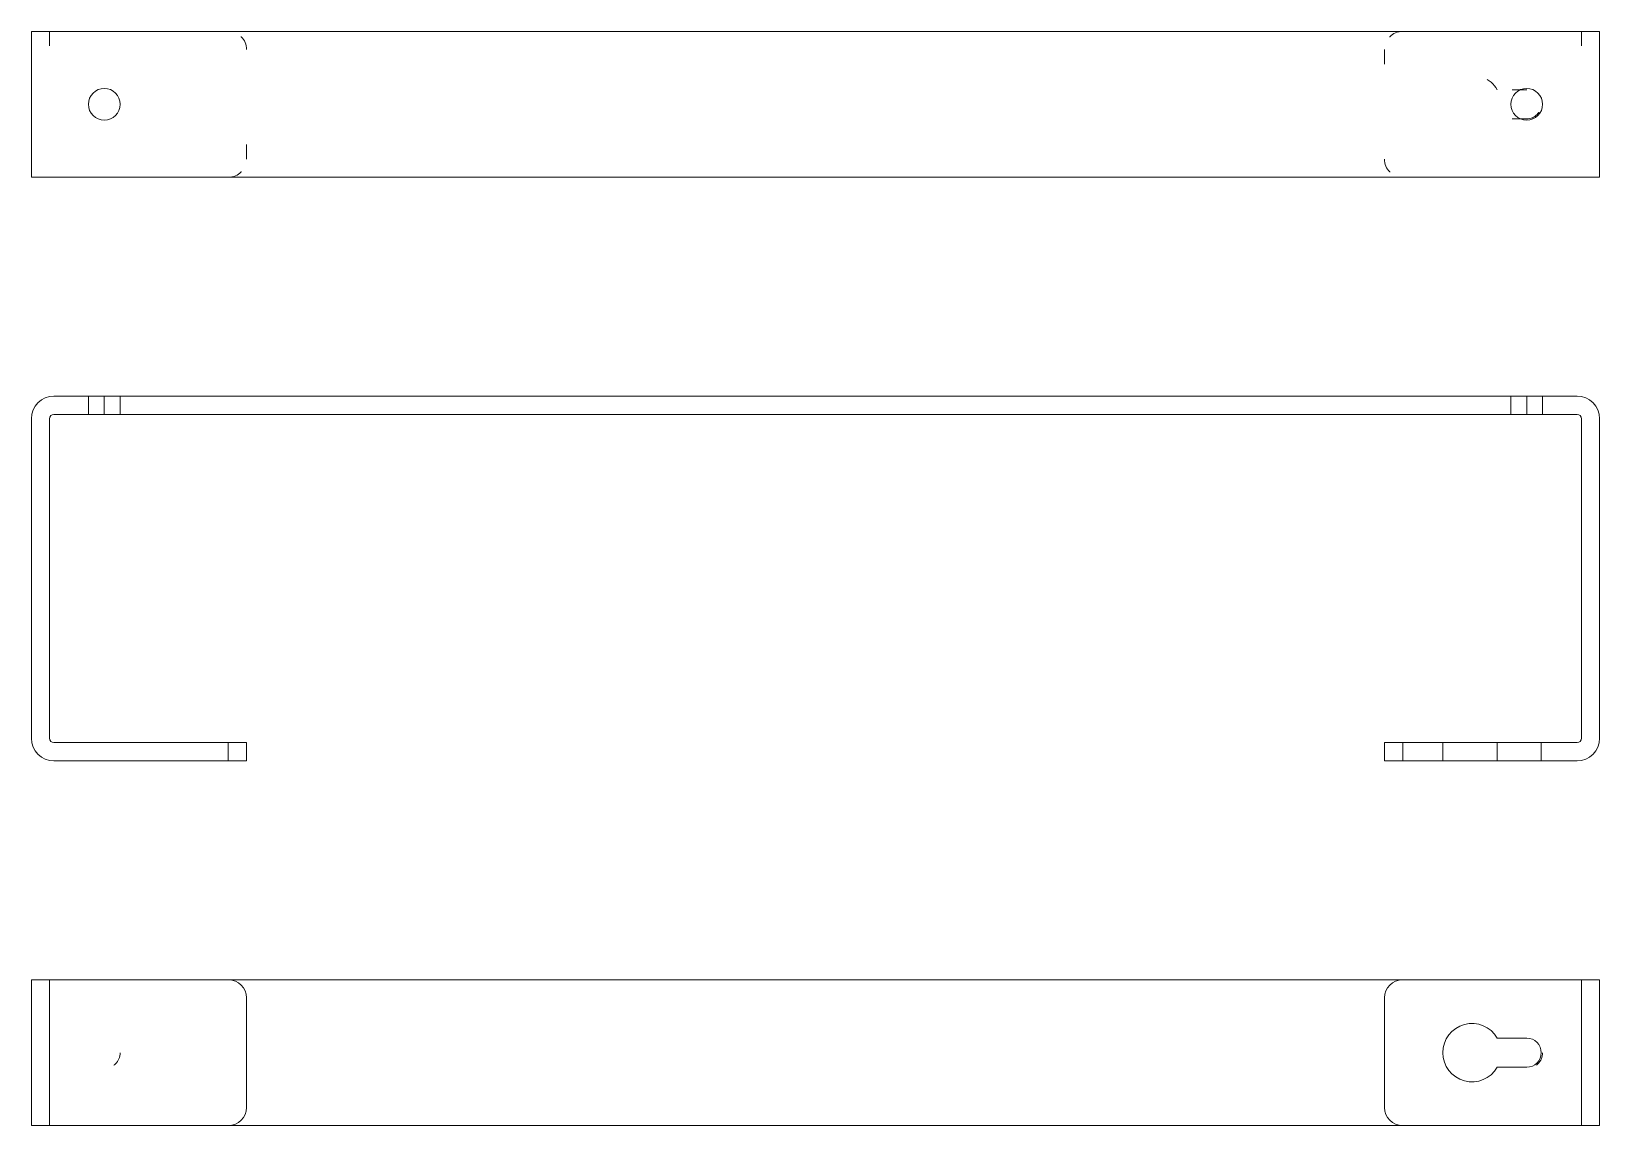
# Model space of a CAD drawing. Header units: inches. Extents: x -2.2 to 8.6, y -5.4 to 2.2.
import ezdxf

# ---------------------------------------------------------------- set-up
doc = ezdxf.new("R2010")
doc.units = ezdxf.units.IN
doc.linetypes.add('DOT', pattern=[6.35, 0, -6.35])
doc.linetypes.add('DOT2', pattern=[3.175, 0, -3.175])
doc.layers.add('bracket', color=7, linetype='CONTINUOUS', lineweight=0)

msp = doc.modelspace()

# ---------------------------------------------------------------- linework, layer by layer
at = {"layer": 'bracket'}
for p, q in [((8.6, 2.15), (-2.15, 2.15)), ((-2.15, 2.15), (-2.15, 1.15)), ((8.6, 2.15), (8.6, 1.15)), ((-2.15, 1.15), (8.6, 1.15)), ((-1.995, -0.35), (8.445, -0.35)), ((-1.759, -0.35), (-1.759, -0.475)), ((-1.65, -0.35), (-1.65, -0.475)), ((-1.541, -0.35), (-1.541, -0.475)), ((7.991, -0.35), (7.991, -0.475)), ((8.1, -0.35), (8.1, -0.475)), ((8.209, -0.35), (8.209, -0.475)), ((-2.15, -0.505), (-2.15, -2.695)), ((-2.025, -0.505), (-2.025, -2.695)), ((-1.995, -0.475), (8.445, -0.475)), ((8.475, -0.505), (8.475, -2.695)), ((8.6, -0.505), (8.6, -2.695)), ((-1.995, -2.725), (-0.675, -2.725)), ((-0.8, -2.85), (-0.8, -2.725)), ((-0.675, -2.725), (-0.675, -2.85)), ((7.125, -2.725), (8.445, -2.725)), ((7.125, -2.725), (7.125, -2.85)), ((7.25, -2.85), (7.25, -2.725)), ((7.525, -2.725), (7.525, -2.85)), ((7.898, -2.725), (7.898, -2.85)), ((8.2, -2.725), (8.2, -2.85)), ((-1.995, -2.85), (-0.675, -2.85)), ((7.125, -2.85), (8.445, -2.85)), ((8.6, -4.35), (-2.15, -4.35)), ((-2.15, -4.35), (-2.15, -5.35)), ((8.6, -4.35), (8.6, -5.35)), ((-0.675, -4.475), (-0.675, -5.225)), ((-2.15, -5.35), (8.6, -5.35))]:
    msp.add_line(p, q, dxfattribs=at)
at = {"layer": 'bracket', "linetype": 'DOT2'}
for p, q in [((-2.025, 2.15), (-2.025, 1.15)), ((8.475, 2.15), (8.475, 1.15)), ((-0.675, 1.275), (-0.675, 2.025)), ((7.125, 2.025), (7.125, 1.275)), ((8.1, 1.75), (7.898, 1.75)), ((8.1, 1.55), (7.898, 1.55))]:
    msp.add_line(p, q, dxfattribs=at)
at = {"layer": 'bracket', "linetype": 'CONTINUOUS'}
for p, q in [((-2.025, -4.35), (-2.025, -5.35)), ((8.475, -4.35), (8.475, -5.35)), ((7.125, -4.475), (7.125, -5.225)), ((8.1, -4.75), (7.898, -4.75)), ((8.1, -4.95), (7.898, -4.95))]:
    msp.add_line(p, q, dxfattribs=at)
at = {"layer": 'bracket'}
for centre in [(-1.65, 1.65), (8.1, 1.65)]:
    msp.add_circle(centre, 0.109, dxfattribs=at)
at = {"layer": 'bracket', "linetype": 'DOT'}
msp.add_circle((-1.65, -4.85), 0.109, dxfattribs=at)
at = {"layer": 'bracket', "linetype": 'DOT2'}
msp.add_circle((8.1, -4.85), 0.109, dxfattribs=at)
for centre, start, end in [((-0.8, 2.025), 0, 90), ((7.25, 2.025), 90, 180), ((-0.8, 1.275), -90, 0), ((7.25, 1.275), 180, 270)]:
    msp.add_arc(centre, 0.125, start, end, dxfattribs=at)
at = {"layer": 'bracket', "color": 7, "linetype": 'DOT2', "lineweight": 0}
for centre, radius, start, end in [((7.725, 1.65), 0.2, 30, 330), ((8.1, 1.65), 0.1, 270, 90)]:
    msp.add_arc(centre, radius, start, end, dxfattribs=at)
at = {"layer": 'bracket'}
for centre, radius, start, end in [((-1.995, -0.505), 0.155, 90, 180), ((8.445, -0.505), 0.155, 0, 90), ((-1.995, -0.505), 0.03, 90, 180), ((8.445, -0.505), 0.03, 0, 90), ((-1.995, -2.695), 0.155, 180, 270), ((-1.995, -2.695), 0.03, 180, 270), ((8.445, -2.695), 0.03, 270, 360), ((8.445, -2.695), 0.155, 270, 360), ((-0.8, -4.475), 0.125, 0, 90), ((7.25, -4.475), 0.125, 90, 180), ((-0.8, -5.225), 0.125, -90, 0), ((7.25, -5.225), 0.125, 180, 270)]:
    msp.add_arc(centre, radius, start, end, dxfattribs=at)
at = {"layer": 'bracket', "color": 7, "linetype": 'CONTINUOUS', "lineweight": 0}
for centre, radius, start, end in [((7.725, -4.85), 0.2, 30, 330), ((8.1, -4.85), 0.1, 270, 90)]:
    msp.add_arc(centre, radius, start, end, dxfattribs=at)

doc.saveas('drawing.dxf')
